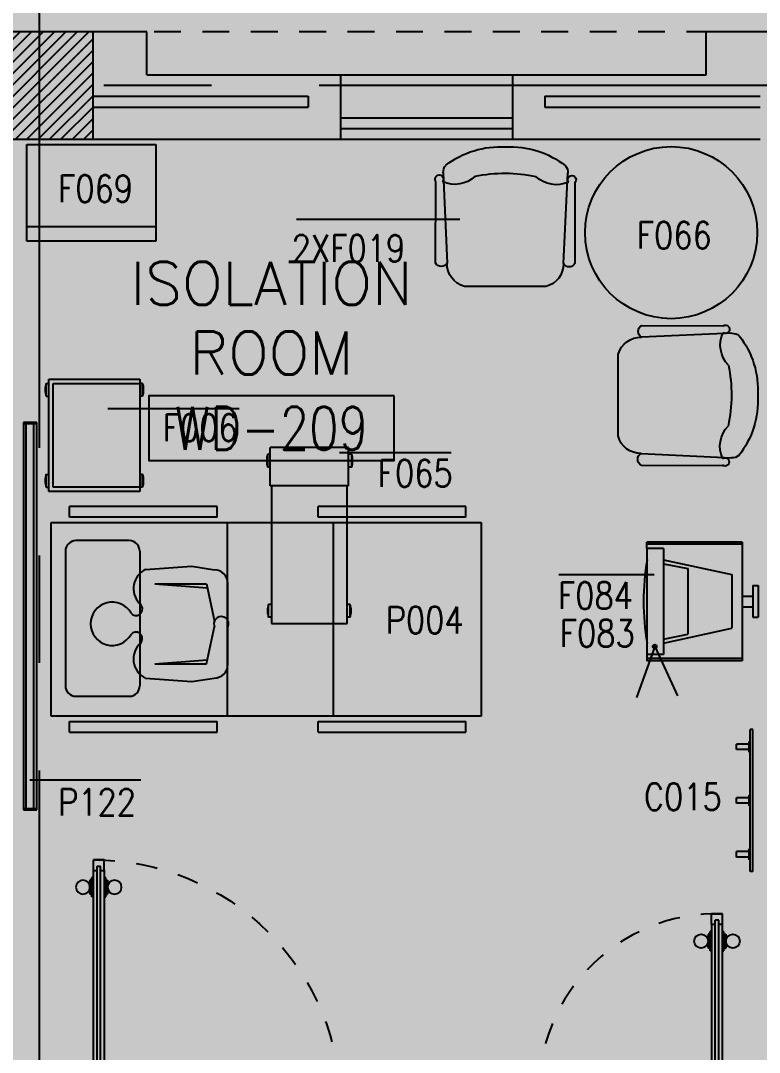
# Model space of a CAD drawing. Extents: x 88852.7 to 88945.7, y 39921.6 to 40001.1.
# Drawn here: x 88917.123 to 88920.557, y 39982.805 to 39987.601 of the extents above; entities that cross this region are included whole.
import ezdxf
from ezdxf.enums import TextEntityAlignment as Align

# ---------------------------------------------------------------- set-up
doc = ezdxf.new("R2010")
doc.units = 0
doc.header["$MEASUREMENT"] = 0
doc.header["$PDMODE"] = 34
for name, pattern in [('CENTERX2', [4, 2.5, -0.5, 0.5, -0.5]), ('HIDDEN', [0.375, 0.25, -0.125]), ('HIDDEN2', [0.1875, 0.125, -0.0625])]:
    doc.linetypes.add(name, pattern=pattern)
doc.layers.get('0').update_dxf_attribs({"linetype": 'CONTINUOUS'})
doc.layers.get('DEFPOINTS').update_dxf_attribs({"linetype": 'CONTINUOUS'})
for name, color, linetype in [('A-TEXT', 7, 'CONTINUOUS'), ('AX-DIM', 4, 'CONTINUOUS'), ('AXES', 11, 'CENTERX2'), ('COL', 2, 'CONTINUOUS'), ('DOOR', 7, 'CONTINUOUS'), ('HAT', 8, 'CONTINUOUS'), ('HIDDEN', 9, 'HIDDEN2'), ('INSUL', 4, 'CONTINUOUS'), ('MEDICAL', 4, 'CONTINUOUS'), ('NON-MEDICAL', 4, 'CONTINUOUS'), ('RM-BOX', 4, 'CONTINUOUS'), ('RM-NAME', 2, 'CONTINUOUS'), ('RM-NO', 2, 'CONTINUOUS'), ('WALL', 4, 'CONTINUOUS'), ('WIN', 3, 'CONTINUOUS')]:
    doc.layers.add(name, color=color, linetype=linetype)
doc.styles.add('ROMANS', font='ROMANS.shx', dxfattribs={"width": 0.6})
doc.dimstyles.new('DIM-OUT', dxfattribs={"dimscale": 0, "dimtxt": 0.24, "dimasz": 0.08, "dimexe": 0.02, "dimexo": 0.02, "dimgap": 0.05, "dimtad": 1, "dimdec": 0, "dimlfac": 1000, "dimzin": 0, "dimdsep": 46, "dimtxsty": 'ROMANS', "dimblk1": 'ARCHTICK', "dimblk2": 'ARCHTICK', "dimsah": 1, "dimcen": 0.01, "dimdle": 0.08, "dimclrd": 4, "dimclre": 4, "dimclrt": 2, "dimadec": 0, "dimazin": 0, "dimtp": 2, "dimtm": 2, "dimtfac": 0.114286, "dimtdec": 0, "dimtix": 1, "dimtmove": 2, "dimatfit": 3, "dimldrblk": 'ARCHTICK', "dimfxl": 0, "dimtolj": 1, "dimtzin": 0, "dimarcsym": 0})

# ---------------------------------------------------------------- blocks, each defined once
blk = doc.blocks.new('_ARCHTICK')
at = {"color": 0, "linetype": 'ByBlock', "const_width": 0.15}
blk.add_lwpolyline([(-0.5, -0.5), (0.5, 0.5)], dxfattribs=at)
blk = doc.blocks.new('*D599')
at = {"layer": 'AX-DIM', "color": 4, "lineweight": -2}
for p, q in [((88860.6903, 39999.7279), (88935.5403, 39999.7279)), ((88860.7703, 39995.0899), (88860.7703, 39999.7479)), ((88935.4603, 39987.5696), (88935.4603, 39999.7479))]:
    blk.add_line(p, q, dxfattribs=at)
at = {"layer": 'DEFPOINTS', "color": 0}
for p in [(88935.4603, 39999.7279), (88860.7703, 39995.0699), (88935.4603, 39987.5496)]:
    blk.add_point(p, dxfattribs=at)
at = {"layer": 'AX-DIM', "color": 4, "lineweight": -2, "xscale": 0.08, "yscale": 0.08, "zscale": 0.08, "rotation": 180}
blk.add_blockref('_ARCHTICK', (88860.7703, 39999.7279), dxfattribs=at)
at = {"layer": 'AX-DIM', "color": 4, "lineweight": -2, "xscale": 0.08, "yscale": 0.08, "zscale": 0.08}
blk.add_blockref('_ARCHTICK', (88935.4603, 39999.7279), dxfattribs=at)
at = {"layer": 'AX-DIM', "color": 2, "insert": (88898.1153, 39999.8979), "char_height": 0.24, "attachment_point": 5, "style": 'ROMANS'}
blk.add_mtext('\\A1;74690', dxfattribs=at)
blk = doc.blocks.new('*X567')
at = {"color": 0}
for p, q in [((235128.6, 177110.4), (235607.8, 177589.7)), ((235128.6, 177163.5), (235554.8, 177589.7)), ((235128.6, 177216.5), (235501.8, 177589.7)), ((235128.6, 177269.5), (235448.7, 177589.7)), ((235128.6, 177322.6), (235395.7, 177589.7)), ((235128.6, 177375.6), (235342.7, 177589.7)), ((235128.6, 177428.6), (235289.6, 177589.7)), ((235128.6, 177481.7), (235236.6, 177589.7)), ((235128.6, 177534.7), (235183.6, 177589.7)), ((235160.9, 177089.7), (235628.6, 177557.4)), ((235213.9, 177089.7), (235628.6, 177504.4)), ((235266.9, 177089.7), (235628.6, 177451.3)), ((235320, 177089.7), (235628.6, 177398.3)), ((235373, 177089.7), (235628.6, 177345.3)), ((235426, 177089.7), (235628.6, 177292.2)), ((235479.1, 177089.7), (235628.6, 177239.2)), ((235532.1, 177089.7), (235628.6, 177186.2)), ((235585.1, 177089.7), (235628.6, 177133.1))]:
    blk.add_line(p, q, dxfattribs=at)
blk = doc.blocks.new('RM1')
at = {"layer": 'RM-BOX'}
blk.add_lwpolyline([(569.9, -200), (-569.9, -200), (-569.9, -500), (569.9, -500)], close=True, dxfattribs=at)
at = {"layer": 'RM-NAME', "style": 'ROMANS'}
for tag, p in [('ROOMNAME1', (0, 323.8)), ('ROOMNAME2', (0, 0))]:
    blk.add_attdef(tag, text='', height=200, dxfattribs=at).set_placement(p, align=Align.MIDDLE)
at = {"layer": 'RM-NO', "style": 'ROMANS', "width": 0.8}
blk.add_attdef('ROOMNO', text='', height=200, dxfattribs=at).set_placement((0, -350), align=Align.MIDDLE)
blk = doc.blocks.new('DOOR90')
at = {"layer": 'DOOR', "linetype": 'ByBlock'}
for p, q in [((0, 0), (-150, 0)), ((-200, -25), (-1000, -25)), ((-200, -42), (-1000, -42)), ((-200, -58), (-1000, -58)), ((-1000, -75), (-200, -75))]:
    blk.add_line(p, q, dxfattribs=at)
at = {"layer": 'DOOR', "color": 0, "linetype": 'ByBlock'}
for p, q in [((-150, 0), (-150, -25)), ((-150, 0), (0, 0)), ((0, -50), (0, 0)), ((-1050, -25), (-1050, -75)), ((-1050, -75), (-1050, -25)), ((-1000, -25), (-1050, -25)), ((-1020, -42), (-1020, -58)), ((-1000, -42), (-1020, -42)), ((-1000, -25), (-1000, -42)), ((-967.6, -25), (-967.6, -17.8)), ((-877.6, -17.8), (-967.6, -17.8)), ((-955, -17.8), (-955, -8.8)), ((-955, -8.8), (-890.2, -8.8)), ((-955, -17.8), (-890.2, -17.8)), ((-890.2, -17.8), (-890.2, -8.8)), ((-877.6, -25), (-877.6, -17.8)), ((-200, -42), (-200, -25)), ((-200, -25), (-150, -25)), ((-180, -42), (-200, -42)), ((-180, -58), (-180, -42)), ((-150, -75), (-150, -25)), ((-150, -25), (-100, -25)), ((-100, -25), (-100, -50)), ((-1000, -75), (-1050, -75)), ((-1000, -58), (-1020, -58)), ((-1000, -58), (-1000, -75)), ((-967.6, -75), (-967.6, -82.2)), ((-877.6, -82.2), (-967.6, -82.2)), ((-955, -82.2), (-955, -91.2)), ((-955, -82.2), (-890.2, -82.2)), ((-955, -91.2), (-890.2, -91.2)), ((-890.2, -82.2), (-890.2, -91.2)), ((-877.6, -75), (-877.6, -82.2)), ((-200, -75), (-200, -58)), ((-200, -58), (-180, -58)), ((-150, -75), (-200, -75)), ((-100, -50), (0, -50)), ((-100, -850), (0, -850)), ((-100, -875), (-100, -850)), ((0, -850), (0, -900)), ((-150, -900), (-150, -875)), ((-150, -875), (-100, -875)), ((0, -900), (-150, -900)), ((-150, -900), (0, -900))]:
    blk.add_line(p, q, dxfattribs=at)
at = {"layer": 'DOOR', "color": 9, "linetype": 'ByBlock'}
for p, q in [((0, -50), (-113.7, 0)), ((0, -50), (-40.1, 0)), ((0, -50), (-100, -36.6)), ((0, -850), (-113.7, -900)), ((0, -850), (-100, -863.4)), ((0, -850), (-40.1, -900))]:
    blk.add_line(p, q, dxfattribs=at)
at = {"layer": 'DOOR', "color": 0, "linetype": 'ByBlock'}
for centre in [(-922.6, 23.5), (-922.6, -123.5)]:
    blk.add_circle(centre, 32.4, dxfattribs=at)
at = {"layer": 'DOOR', "color": 9, "linetype": 'ByBlock'}
for centre, radius, start, end in [((0, -50), 74.4, 137.7764, 180), ((0, -50), 54.4, 113.2074, 180), ((0, -50), 154.4, 161.1053, 166.2858), ((0, -50), 134.4, 158.1598, 169.28), ((0, -50), 114.4, 154.0838, 167.3774), ((0, -50), 94.4, 148.0182, 180), ((0, -50), 34.4, 90, 180), ((0, -50), 14.4, 90, 180), ((0, -850), 94.4, 180, 211.9818), ((0, -850), 74.4, 180, 222.2236), ((0, -850), 54.4, 180, 246.7926), ((0, -850), 34.4, 180, 270), ((0, -850), 14.4, 180, 270), ((0, -850), 154.4, 193.7142, 198.8947), ((0, -850), 134.4, 190.72, 201.8402)]:
    blk.add_arc(centre, radius, start, end, dxfattribs=at)
at = {"layer": 'DOOR', "linetype": 'HIDDEN', "ltscale": 0.5}
blk.add_arc((-222.2, -50), 828.2, 178.2701, 275.003, dxfattribs=at)
blk = doc.blocks.new('DOOR100')
at = {"layer": 'DOOR', "color": 0, "linetype": 'ByBlock'}
for p, q in [((-76.1, 1251.1), (-76.1, 1301.1)), ((-76.1, 1301.1), (-26.1, 1301.1)), ((-26.1, 1301.1), (-76.1, 1301.1)), ((-26.1, 1251.1), (-26.1, 1301.1)), ((-59.1, 1251.1), (-76.1, 1251.1)), ((-59.1, 1251.1), (-59.1, 1271.1)), ((-43.1, 1271.1), (-59.1, 1271.1)), ((-43.1, 1251.1), (-43.1, 1271.1)), ((-26.1, 1251.1), (-43.1, 1251.1)), ((-92.3, 1206.1), (-92.3, 1141.3)), ((-83.3, 1206.1), (-92.3, 1206.1)), ((-83.3, 1128.7), (-83.3, 1218.7)), ((-76.1, 1218.7), (-83.3, 1218.7)), ((-83.3, 1206.1), (-83.3, 1141.3)), ((-26.1, 1218.7), (-18.9, 1218.7)), ((-18.9, 1128.7), (-18.9, 1218.7)), ((-18.9, 1206.1), (-18.9, 1141.3)), ((-18.9, 1206.1), (-9.9, 1206.1)), ((-9.9, 1206.1), (-9.9, 1141.3)), ((-83.3, 1141.3), (-92.3, 1141.3)), ((-76.1, 1128.7), (-83.3, 1128.7)), ((-26.1, 1128.7), (-18.9, 1128.7)), ((-18.9, 1141.3), (-9.9, 1141.3)), ((-76.1, 200), (-59.1, 200)), ((-76.1, 150), (-76.1, 200)), ((-59.1, 200), (-59.1, 180)), ((-43.1, 200), (-26.1, 200)), ((-43.1, 180), (-43.1, 200)), ((-26.1, 200), (-26.1, 150)), ((-1201.1, 0), (-1201.1, 150)), ((-1201.1, 150), (-1176.1, 150)), ((-1201.1, 150), (-1201.1, 0)), ((-1176.1, 150), (-1176.1, 100)), ((-76.1, 150), (-26.1, 150)), ((-59.1, 180), (-43.1, 180)), ((-1.1, 150), (-26.1, 150)), ((-26.1, 150), (-26.1, 100)), ((-1.1, 150), (-1.1, 0)), ((-1176.1, 100), (-1151.1, 100)), ((-1151.1, 100), (-1151.1, 0)), ((-51.1, 100), (-51.1, 0)), ((-26.1, 100), (-51.1, 100)), ((-1151.1, 0), (-1201.1, 0)), ((-51.1, 0), (-1.1, 0))]:
    blk.add_line(p, q, dxfattribs=at)
at = {"layer": 'DOOR', "linetype": 'ByBlock'}
for p, q in [((-76.1, 1251.1), (-76.1, 200)), ((-59.1, 200), (-59.1, 1251.1)), ((-43.1, 200), (-43.1, 1251.1)), ((-26.1, 200), (-26.1, 1251.1))]:
    blk.add_line(p, q, dxfattribs=at)
at = {"layer": 'DOOR', "color": 9, "linetype": 'ByBlock'}
for p, q in [((-1151.1, 0), (-1201.1, 113.7)), ((-1151.1, 0), (-1164.4, 100)), ((-51.1, 0), (-1.1, 113.7)), ((-51.1, 0), (-37.7, 100)), ((-1151.1, 0), (-1201.1, 40.1)), ((-51.1, 0), (-1.1, 40.1))]:
    blk.add_line(p, q, dxfattribs=at)
at = {"layer": 'DOOR', "color": 0, "linetype": 'ByBlock'}
for centre in [(-124.6, 1173.7), (22.5, 1173.7)]:
    blk.add_circle(centre, 32.4, dxfattribs=at)
at = {"layer": 'DOOR', "linetype": 'HIDDEN', "ltscale": 0.5}
blk.add_arc((-26.8, 151.9), 1149.2, 89.961, 180.0931, dxfattribs=at)
at = {"layer": 'DOOR', "color": 9, "linetype": 'ByBlock'}
for centre, radius, start, end in [((-1151.1, 0), 154.4, 103.7142, 108.8947), ((-51.1, 0), 154.4, 71.1053, 76.2858), ((-1151.1, 0), 134.4, 100.72, 111.8402), ((-51.1, 0), 134.4, 68.1598, 79.28), ((-51.1, 0), 114.4, 64.0838, 77.3774), ((-1151.1, 0), 94.4, 90, 121.9818), ((-1151.1, 0), 74.4, 90, 132.2236), ((-1151.1, 0), 54.4, 90, 156.7926), ((-51.1, 0), 94.4, 58.0182, 90), ((-51.1, 0), 74.4, 47.7764, 90), ((-51.1, 0), 54.4, 23.2074, 90), ((-1151.1, 0), 34.4, 90, 180), ((-1151.1, 0), 14.4, 90, 180), ((-51.1, 0), 34.4, 0, 90), ((-51.1, 0), 14.4, 0, 90)]:
    blk.add_arc(centre, radius, start, end, dxfattribs=at)

msp = doc.modelspace()

# ---------------------------------------------------------------- linework, layer by layer
at = {"layer": 'AXES'}
for p, q in [((88917.2103, 39921.6153), (88917.2103, 40000.4279)), ((88945.0103, 39987.2996), (88876.9669, 39987.2996))]:
    msp.add_line(p, q, dxfattribs=at)
at = {"layer": 'COL'}
msp.add_lwpolyline([(88917.4603, 39987.0496), (88917.4603, 39987.5496), (88916.9603, 39987.5496), (88916.9603, 39987.0496)], close=True, dxfattribs=at)
at = {"layer": 'HIDDEN'}
msp.add_line((88934.9683, 39987.5496), (88902.8103, 39987.5496), dxfattribs=at)
at = {"layer": 'INSUL'}
for p, q in [((88917.4603, 39987.2496), (88918.4603, 39987.2496)), ((88918.4603, 39987.2496), (88918.4603, 39987.1996)), ((88919.5603, 39987.2496), (88920.5603, 39987.2496)), ((88919.5603, 39987.2496), (88919.5603, 39987.1996)), ((88917.4603, 39987.1996), (88918.4603, 39987.1996)), ((88919.5603, 39987.1996), (88920.5603, 39987.1996))]:
    msp.add_line(p, q, dxfattribs=at)
at = {"layer": 'MEDICAL'}
for p, q in [((88917.2425, 39985.9149), (88917.2546, 39985.9149)), ((88917.2425, 39985.8559), (88917.2425, 39985.9149)), ((88917.2546, 39985.4121), (88917.2546, 39985.9338)), ((88917.2546, 39985.9338), (88917.6778, 39985.9338)), ((88917.2743, 39985.4318), (88917.2743, 39985.9141)), ((88917.2743, 39985.9141), (88917.6778, 39985.9141)), ((88917.6778, 39985.9338), (88917.6778, 39985.4121)), ((88917.69, 39985.9149), (88917.6778, 39985.9149)), ((88917.69, 39985.8559), (88917.69, 39985.9149)), ((88917.2425, 39985.8559), (88917.2546, 39985.8559)), ((88917.69, 39985.8559), (88917.6778, 39985.8559)), ((88917.1992, 39985.7331), (88917.1362, 39985.7331)), ((88917.1362, 39985.7331), (88917.1362, 39983.9328)), ((88917.1992, 39985.727), (88917.1362, 39985.727)), ((88917.1477, 39985.727), (88917.1477, 39983.9389)), ((88917.1846, 39983.9389), (88917.1846, 39985.727)), ((88917.1992, 39983.9328), (88917.1992, 39985.7331)), ((88918.2836, 39985.439), (88918.2836, 39985.6162)), ((88918.6478, 39985.6162), (88918.2836, 39985.6162)), ((88918.6478, 39985.439), (88918.6478, 39985.6162)), ((88918.2836, 39985.5852), (88918.2716, 39985.5852)), ((88918.2716, 39985.5261), (88918.2716, 39985.5852)), ((88918.662, 39985.5852), (88918.6478, 39985.5852)), ((88918.662, 39985.5261), (88918.662, 39985.5852)), ((88918.2836, 39985.5261), (88918.2716, 39985.5261)), ((88918.662, 39985.5261), (88918.6478, 39985.5261)), ((88917.2425, 39985.4922), (88917.2546, 39985.4922)), ((88917.2425, 39985.4332), (88917.2425, 39985.4922)), ((88917.69, 39985.4922), (88917.6778, 39985.4922)), ((88917.69, 39985.4332), (88917.69, 39985.4922)), ((88917.2425, 39985.4332), (88917.2546, 39985.4332)), ((88917.6778, 39985.4318), (88917.2743, 39985.4318)), ((88917.69, 39985.4332), (88917.6778, 39985.4332)), ((88918.6478, 39985.439), (88918.2836, 39985.439)), ((88918.2897, 39985.439), (88918.2897, 39984.7993)), ((88918.6416, 39984.7993), (88918.6416, 39985.439)), ((88917.6778, 39985.4121), (88917.2546, 39985.4121)), ((88917.3504, 39985.2933), (88917.3504, 39985.3425)), ((88918.0362, 39985.3425), (88917.3504, 39985.3425)), ((88918.0362, 39985.2933), (88918.0362, 39985.3425)), ((88918.5062, 39985.2933), (88918.5062, 39985.3425)), ((88919.192, 39985.3425), (88918.5062, 39985.3425)), ((88919.192, 39985.2933), (88919.192, 39985.3425)), ((88918.0362, 39985.2933), (88917.3504, 39985.2933)), ((88919.192, 39985.2933), (88918.5062, 39985.2933)), ((88917.2644, 39984.3683), (88917.2644, 39985.2683)), ((88917.2644, 39985.2683), (88919.2644, 39985.2683)), ((88918.0848, 39984.3683), (88918.0848, 39985.2683)), ((88918.577, 39984.3683), (88918.577, 39985.2683)), ((88919.2644, 39985.2683), (88919.2644, 39984.3683)), ((88917.628, 39985.1844), (88917.3805, 39985.1844)), ((88917.3313, 39985.1351), (88917.3313, 39984.5098)), ((88917.6772, 39985.1351), (88917.6772, 39984.5098)), ((88920.0347, 39985.1475), (88920.0347, 39985.177)), ((88920.4776, 39985.177), (88920.0347, 39985.177)), ((88920.4776, 39985.1672), (88920.0347, 39985.1672)), ((88920.1121, 39985.1475), (88920.0347, 39985.1475)), ((88920.0347, 39985.1475), (88920.0347, 39984.6553)), ((88920.1121, 39985.1475), (88920.1121, 39984.6553)), ((88920.4776, 39985.177), (88920.4776, 39984.6258)), ((88920.1121, 39985.0948), (88920.4284, 39985.0262)), ((88920.1121, 39985.0761), (88920.2246, 39985.0541)), ((88920.2246, 39985.0541), (88920.2246, 39984.7487)), ((88920.4284, 39985.0262), (88920.4284, 39984.7766)), ((88920.5269, 39984.9752), (88920.5269, 39984.8276)), ((88920.5269, 39984.9752), (88920.5513, 39984.9752)), ((88920.5513, 39984.9752), (88920.5513, 39984.8276)), ((88920.4776, 39984.926), (88920.5269, 39984.926)), ((88918.2897, 39984.8871), (88918.2754, 39984.8871)), ((88918.2754, 39984.8281), (88918.2754, 39984.8871)), ((88918.6545, 39984.8871), (88918.6416, 39984.8871)), ((88918.6545, 39984.8281), (88918.6545, 39984.8871)), ((88920.4776, 39984.8768), (88920.5269, 39984.8768)), ((88918.2897, 39984.8281), (88918.2754, 39984.8281)), ((88918.2897, 39984.7993), (88918.6416, 39984.7993)), ((88918.6545, 39984.8281), (88918.6416, 39984.8281)), ((88920.5269, 39984.8276), (88920.5513, 39984.8276)), ((88920.1121, 39984.708), (88920.4284, 39984.7766)), ((88920.1121, 39984.7267), (88920.2246, 39984.7487)), ((88920.071, 39984.6919), (88919.9862, 39984.4551)), ((88920.1121, 39984.6553), (88920.0347, 39984.6553)), ((88920.0347, 39984.6553), (88920.0347, 39984.6258)), ((88920.071, 39984.6919), (88920.1758, 39984.4632)), ((88920.4776, 39984.6357), (88920.0347, 39984.6357)), ((88920.4776, 39984.6258), (88920.0347, 39984.6258)), ((88917.3805, 39984.4606), (88917.628, 39984.4606)), ((88919.2644, 39984.3683), (88917.2644, 39984.3683)), ((88917.3504, 39984.2941), (88917.3504, 39984.3433)), ((88917.3504, 39984.3433), (88918.0362, 39984.3433)), ((88918.0362, 39984.2941), (88918.0362, 39984.3433)), ((88918.5062, 39984.2941), (88918.5062, 39984.3433)), ((88918.5062, 39984.3433), (88919.192, 39984.3433)), ((88919.192, 39984.2941), (88919.192, 39984.3433)), ((88917.3504, 39984.2941), (88918.0362, 39984.2941)), ((88918.5062, 39984.2941), (88919.192, 39984.2941)), ((88917.1362, 39983.9389), (88917.1992, 39983.9389)), ((88917.1362, 39983.9328), (88917.1992, 39983.9328))]:
    msp.add_line(p, q, dxfattribs=at)
at = {"layer": 'MEDICAL', "const_width": 0.000738}
for points in [[(88920.1758, 39984.4636, 1), (88920.1758, 39984.4628, 1)], [(88919.9862, 39984.4551, 1), (88919.9862, 39984.4543, 1)]]:
    msp.add_lwpolyline(points, format="xyb", close=True, dxfattribs=at)
at = {"layer": 'MEDICAL'}
for radius in [0.00868, 0.00533]:
    msp.add_circle((88920.0706, 39984.6923), radius, dxfattribs=at)
for centre, radius, start, end in [((88917.3286, 39985.8854), 0.091, 161.0754, 198.9246), ((88917.6039, 39985.8854), 0.091, 341.0754, 18.9246), ((88918.3578, 39985.5556), 0.091, 161.0754, 198.9246), ((88918.5759, 39985.5556), 0.091, 341.0754, 18.9246), ((88917.3286, 39985.4627), 0.091, 161.0754, 198.9246), ((88917.6039, 39985.4627), 0.091, 341.0754, 18.9246), ((88917.3805, 39985.1351), 0.0492, 90, 180), ((88917.628, 39985.1351), 0.0492, 0, 90), ((88921.2047, 39984.9014), 1.1858, 170.6153, 189.3847), ((88918.3615, 39984.8576), 0.091, 161.0754, 198.9246), ((88918.5684, 39984.8576), 0.091, 341.0754, 18.9246), ((88917.3805, 39984.5098), 0.0492, 180, 270), ((88917.628, 39984.5098), 0.0492, 270, 0)]:
    msp.add_arc(centre, radius, start, end, dxfattribs=at)
at = {"layer": 'NON-MEDICAL'}
for p, q in [((88917.1513, 39987.0255), (88917.7513, 39987.0255)), ((88917.1513, 39986.5755), (88917.1513, 39987.0255)), ((88917.7513, 39987.0255), (88917.7513, 39986.5755)), ((88917.7513, 39986.6427), (88917.1513, 39986.6427)), ((88917.7513, 39986.5755), (88917.1513, 39986.5755)), ((88917.7034, 39985.0501), (88917.9191, 39985.0651)), ((88917.9191, 39985.0651), (88918.0238, 39985.0483)), ((88917.7474, 39984.9829), (88917.9872, 39984.9826)), ((88917.7474, 39984.9829), (88917.991, 39984.9643)), ((88917.9872, 39984.9826), (88918.0236, 39984.8085)), ((88918.0864, 39984.812), (88918.0866, 39984.9854)), ((88917.9868, 39984.6113), (88918.0236, 39984.7856)), ((88918.0862, 39984.6083), (88918.0864, 39984.7822)), ((88917.7469, 39984.6116), (88917.9906, 39984.6296)), ((88917.7469, 39984.6116), (88917.9868, 39984.6113)), ((88917.7029, 39984.5444), (88917.9185, 39984.5289)), ((88917.9185, 39984.5289), (88918.0232, 39984.5455)), ((88920.5272, 39984.3061), (88920.5145, 39984.3061)), ((88920.5145, 39983.6457), (88920.5145, 39984.3061)), ((88920.5272, 39983.6457), (88920.5272, 39984.3061)), ((88920.5095, 39984.2386), (88920.451, 39984.2386)), ((88920.451, 39984.2132), (88920.451, 39984.2386)), ((88920.5145, 39984.2509), (88920.5095, 39984.2509)), ((88920.5095, 39984.2009), (88920.5095, 39984.2509)), ((88920.5095, 39984.2132), (88920.451, 39984.2132)), ((88920.5145, 39984.2009), (88920.5095, 39984.2009)), ((88920.5095, 39983.9886), (88920.451, 39983.9886)), ((88920.451, 39983.9632), (88920.451, 39983.9886)), ((88920.5095, 39983.9509), (88920.5095, 39984.0009)), ((88920.5145, 39984.0009), (88920.5095, 39984.0009)), ((88920.5095, 39983.9632), (88920.451, 39983.9632)), ((88920.5145, 39983.9509), (88920.5095, 39983.9509)), ((88920.5095, 39983.7009), (88920.5095, 39983.7509)), ((88920.5145, 39983.7509), (88920.5095, 39983.7509)), ((88920.451, 39983.7132), (88920.451, 39983.7386)), ((88920.5095, 39983.7386), (88920.451, 39983.7386)), ((88920.5095, 39983.7132), (88920.451, 39983.7132)), ((88920.5145, 39983.7009), (88920.5095, 39983.7009)), ((88920.5272, 39983.6457), (88920.5145, 39983.6457))]:
    msp.add_line(p, q, dxfattribs=at)
at = {"layer": 'NON-MEDICAL', "extrusion": (0, 0, -1)}
for p, q in [((88919.0875, 39986.8942), (88919.1056, 39986.4744)), ((88919.6461, 39986.4725), (88919.667, 39986.8923)), ((88919.0516, 39986.4746), (88919.0528, 39986.8529)), ((88919.7001, 39986.4724), (88919.7014, 39986.8507)), ((88919.3755, 39986.3654), (88919.1863, 39986.366)), ((88919.5646, 39986.3647), (88919.3755, 39986.3654)), ((88920.4296, 39986.1479), (88920.0098, 39986.1298)), ((88920.01, 39986.1839), (88920.3883, 39986.1826)), ((88919.9007, 39985.86), (88919.9014, 39986.0491)), ((88919.9001, 39985.6708), (88919.9007, 39985.86)), ((88920.0079, 39985.5894), (88920.4276, 39985.5684)), ((88920.0077, 39985.5353), (88920.3861, 39985.534))]:
    msp.add_line(p, q, dxfattribs=at)
at = {"layer": 'NON-MEDICAL'}
msp.add_circle((88920.1471, 39986.6157), 0.4, dxfattribs=at)
at = {"layer": 'NON-MEDICAL', "extrusion": (0, 0, -1)}
for centre, radius, start, end in [((-88919.3515, 39986.6028), 0.412, 52.2429, 93.6391), ((-88919.401, 39986.6026), 0.412, 86.7526, 128.1488), ((-88919.1385, 39986.8959), 0.051, 358.108, 39.7355), ((-88919.6161, 39986.8943), 0.051, 140.6561, 182.2836), ((-88919.0689, 39986.8641), 0.0195, 325.0399, 215.3517), ((-88919.1422, 39986.9752), 0.1352, 226.2282, 295.1193), ((-88919.3844, 39986.1416), 0.7509, 78.573, 89.4524), ((-88919.365, 39986.1416), 0.7509, 90.9393, 101.8186), ((-88919.6129, 39986.9736), 0.1352, 245.2723, 314.1634), ((-88919.6855, 39986.862), 0.0195, 325.0399, 215.3517), ((-88919.0786, 39986.4885), 0.0304, 207.6172, 332.7745), ((-88919.2135, 39986.4705), 0.108, 284.5956, 2.0562), ((-88919.5381, 39986.4694), 0.108, 178.3354, 255.796), ((-88919.6731, 39986.4865), 0.0304, 207.6172, 332.7745), ((-88920.0239, 39986.1568), 0.0304, 297.6172, 62.7745), ((-88920.5106, 39986.0933), 0.1352, 316.2282, 25.1193), ((-88920.3995, 39986.1666), 0.0195, 55.0399, 305.3517), ((-88920.4313, 39986.097), 0.051, 88.108, 129.7355), ((-88920.0059, 39986.0219), 0.108, 14.5956, 92.0562), ((-88920.1381, 39985.8839), 0.412, 142.2429, 183.6391), ((-88919.677, 39985.851), 0.7509, 168.573, 179.4524), ((-88919.677, 39985.8705), 0.7509, 180.9393, 191.8186), ((-88920.138, 39985.8344), 0.412, 176.7526, 218.1488), ((-88920.509, 39985.6225), 0.1352, 335.2723, 44.1634), ((-88920.0048, 39985.6973), 0.108, 268.3354, 345.796), ((-88920.0218, 39985.5623), 0.0304, 297.6172, 62.7745), ((-88920.3974, 39985.55), 0.0195, 55.0399, 305.3517), ((-88920.4297, 39985.6193), 0.051, 230.6561, 272.2836)]:
    msp.add_arc(centre, radius, start, end, dxfattribs=at)
at = {"layer": 'NON-MEDICAL'}
for centre, radius, start, end in [((88917.7479, 39984.9607), 0.0998, 116.4431, 221.4207), ((88918.0238, 39984.9855), 0.0629, 359.9323, 89.9323), ((88917.5487, 39984.7975), 0.1006, 29.236, 330.6286), ((88917.6593, 39984.8658), 0.0299, 219.976, 29.0326), ((88917.6446, 39984.8577), 0.0466, 28.8828, 52.4069), ((88918.0557, 39984.7971), 0.0341, 334.007, 199.6948), ((88917.6592, 39984.7289), 0.0299, 330.832, 139.8886), ((88917.7475, 39984.6337), 0.0998, 131.4626, 243.4214), ((88917.6445, 39984.737), 0.0466, 307.4577, 330.9818), ((88918.0233, 39984.6083), 0.0629, 269.9323, 359.9323)]:
    msp.add_arc(centre, radius, start, end, dxfattribs=at)
at = {"layer": 'WALL'}
for p, q in [((88917.7103, 39987.5496), (88916.7103, 39987.5496)), ((88917.7103, 39987.3496), (88917.7103, 39987.5496)), ((88920.3103, 39987.3496), (88920.3103, 39987.5496)), ((88921.3103, 39987.5496), (88920.3103, 39987.5496)), ((88917.7103, 39987.3496), (88918.6103, 39987.3496)), ((88918.6103, 39987.3496), (88918.6103, 39987.0496)), ((88919.4103, 39987.3496), (88919.4103, 39987.0496)), ((88919.4103, 39987.3496), (88920.3103, 39987.3496)), ((88917.4603, 39987.0496), (88918.6103, 39987.0496)), ((88919.4103, 39987.0496), (88920.5603, 39987.0496))]:
    msp.add_line(p, q, dxfattribs=at)
at = {"layer": 'WALL', "linetype": 'ByBlock', "ltscale": 0.3}
msp.add_lwpolyline([(88917.4603, 39987.5496), (88916.9603, 39987.5496), (88916.9603, 39987.0496), (88917.4603, 39987.0496)], close=True, dxfattribs=at)
at = {"layer": 'WIN'}
for p, q in [((88918.6103, 39987.3496), (88919.4103, 39987.3496)), ((88918.6103, 39987.1496), (88919.4103, 39987.1496)), ((88918.6103, 39987.0996), (88919.4103, 39987.0996)), ((88918.6103, 39987.0496), (88919.4103, 39987.0496))]:
    msp.add_line(p, q, dxfattribs=at)

# ---------------------------------------------------------------- block references
at = {"layer": 'DOOR', "color": 0, "linetype": 'ByBlock', "xscale": -0.001000000003841706, "yscale": 0.000999999996565748, "zscale": 0.001}
msp.add_blockref('DOOR100', (88917.4353, 39982.3996), dxfattribs=at)
at = {"layer": 'DOOR', "color": 0, "linetype": 'ByBlock', "xscale": 0.000999999996565748, "yscale": 0.000999999996565748, "zscale": 0.001, "rotation": 270}
msp.add_blockref('DOOR90', (88920.4103, 39982.3996), dxfattribs=at)
at = {"layer": 'HAT', "xscale": 0.001000000003841706, "yscale": 0.000999999996565748, "zscale": 0.001}
msp.add_blockref('*X567', (88681.8317, 39809.9598), dxfattribs=at)
at = {"layer": 'RM-NAME', "xscale": 0.001000000003841706, "yscale": 0.000999999996565748, "zscale": 0.001}
msp.add_blockref('RM1', (88918.2892, 39986.0565), dxfattribs=at).add_auto_attribs({'ROOMNO': 'WD-209', 'ROOMNAME2': 'ROOM', 'ROOMNAME1': 'ISOLATION'})

# ---------------------------------------------------------------- texts
at = {"layer": 'A-TEXT', "color": 7, "ltscale": 400, "style": 'ROMANS', "width": 0.833974}
for s, p in [('F069', (88917.2971, 39986.7579)), ('F066', (88919.9873, 39986.5414)), ('2XF019', (88918.3835, 39986.4798)), ('F006', (88917.7833, 39985.6462)), ('F065', (88918.783, 39985.4348)), ('F084', (88919.621, 39984.8663)), ('P004', (88918.8204, 39984.7519)), ('F083', (88919.6291, 39984.6903)), ('C015', (88920.0202, 39983.9307)), ('P122', (88917.2971, 39983.9057))]:
    msp.add_text(s, height=0.125, dxfattribs=at).set_placement(p)

# ---------------------------------------------------------------- dimensions: what is measured, and where the dimension line sits
at = {"layer": 'AX-DIM'}
dim = msp.add_linear_dim(base=(88935.4603, 39999.7279), p1=(88860.7703, 39995.0699), p2=(88935.4603, 39987.5496), dimstyle='DIM-OUT', override={"dimscale": 1}, dxfattribs=at)
dim.commit()
dim.dimension.update_dxf_attribs({"geometry": '*D599', "text_midpoint": (88898.1153, 39999.8979)})

# ---------------------------------------------------------------- leaders
at = {"layer": 'A-TEXT'}
for points in [[(88919.1642, 39986.6772), (88918.406, 39986.6772)], [(88917.5284, 39985.7975), (88918.1396, 39985.7975)], [(88918.605, 39985.5943), (88919.1245, 39985.5943)], [(88920.0688, 39985.0256), (88919.6247, 39985.0256)], [(88917.1658, 39984.0722), (88917.6819, 39984.0722)]]:
    msp.add_leader(points, dimstyle='DIM-OUT', override={"dimscale": 1, "dimasz": 40}, dxfattribs=at)

doc.saveas('drawing.dxf')
